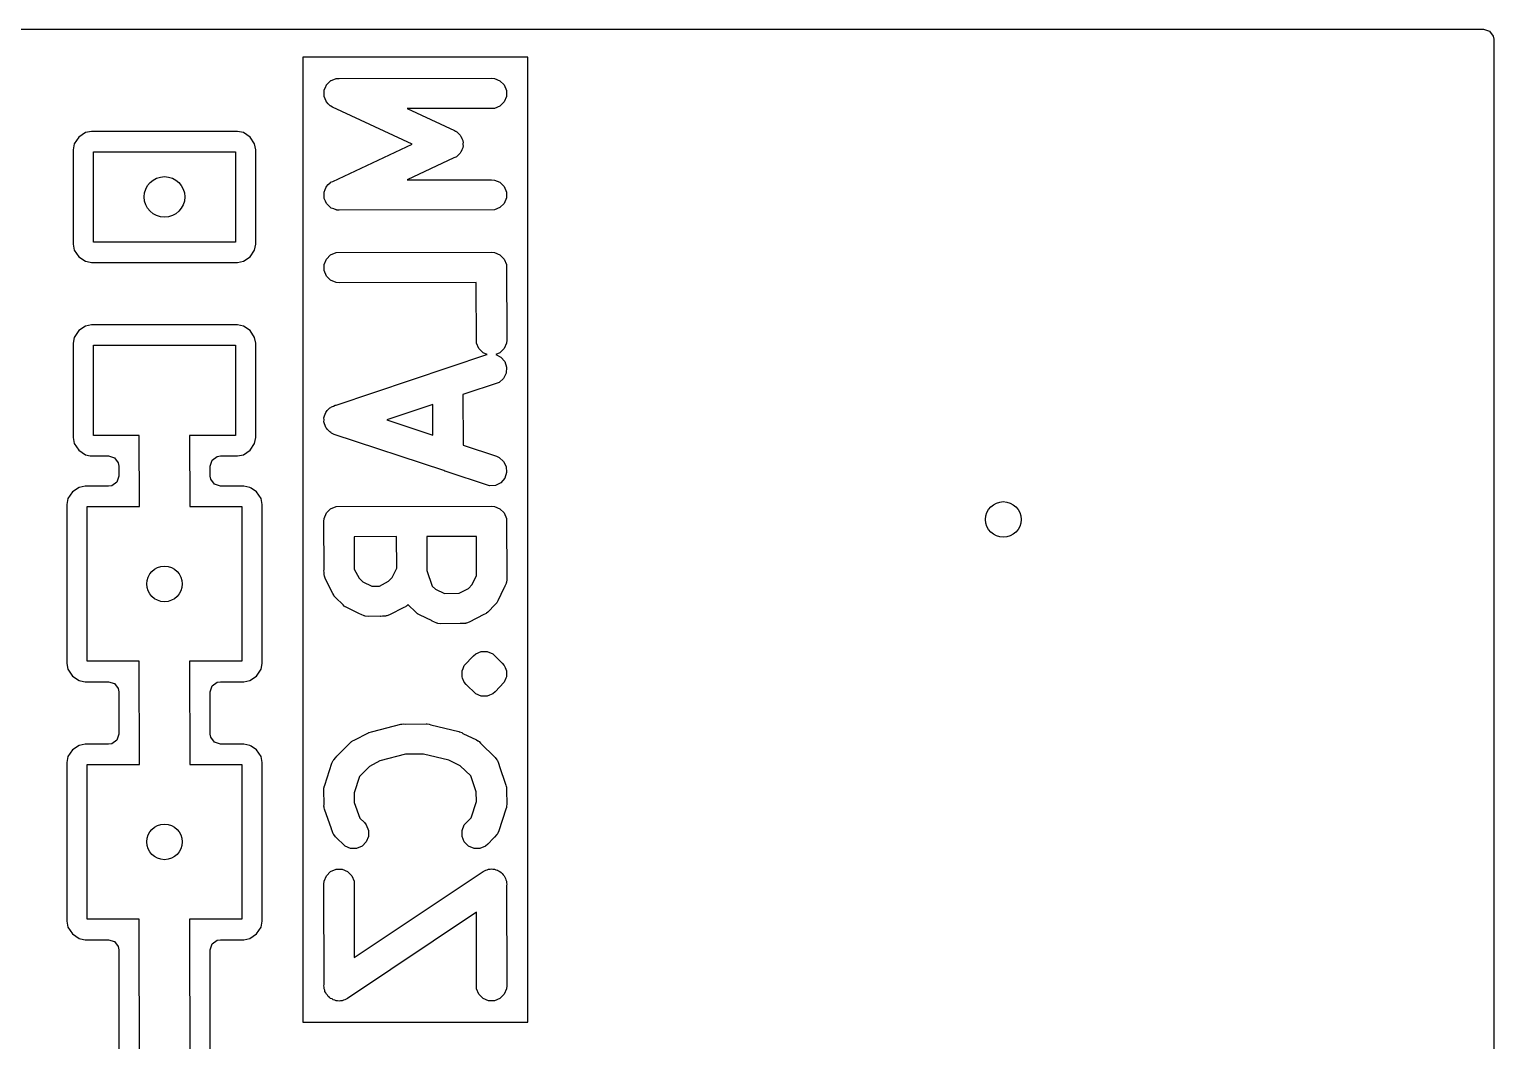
# Model space of a CAD drawing. Extents: x 5.29 to 6.87, y -4.43 to -2.85.
# Drawn here: x 6.303 to 6.871, y -3.246 to -2.854 of the extents above; entities that cross this region are included whole.
import ezdxf

# ---------------------------------------------------------------- set-up
doc = ezdxf.new("R2010")
doc.units = 0
doc.header["$MEASUREMENT"] = 0
doc.layers.add('BLACK', color=7, linetype='CONTINUOUS')

msp = doc.modelspace()

# ---------------------------------------------------------------- linework, layer by layer
at = {"layer": 'BLACK', "linetype": 'CONTINUOUS'}
for p, q in [((5.29441, -2.8535), (6.86661, -2.8535)), ((6.86661, -2.8535), (6.86891, -2.85425)), ((6.86891, -2.85425), (6.87032, -2.8562)), ((6.87032, -2.8562), (6.87051, -2.8574)), ((6.87051, -2.8574), (6.87051, -4.42961)), ((6.49633, -2.86433), (6.40905, -2.86433)), ((6.40905, -2.86433), (6.40905, -3.23837)), ((6.49633, -3.23837), (6.49633, -2.86433)), ((6.41743, -2.87696), (6.41786, -2.87603)), ((6.41786, -2.87603), (6.41825, -2.87509)), ((6.41825, -2.87509), (6.41835, -2.87499)), ((6.41835, -2.87499), (6.4184, -2.87488)), ((6.4184, -2.87488), (6.41916, -2.87418)), ((6.41916, -2.87418), (6.41988, -2.87346)), ((6.41988, -2.87346), (6.42, -2.87341)), ((6.42, -2.87341), (6.4201, -2.87332)), ((6.4201, -2.87332), (6.42106, -2.87297)), ((6.42106, -2.87297), (6.42201, -2.87258)), ((6.42201, -2.87258), (6.42214, -2.87258)), ((6.42214, -2.87258), (6.42227, -2.87253)), ((6.42227, -2.87253), (6.42324, -2.87257)), ((6.42324, -2.87257), (6.48222, -2.87246)), ((6.48222, -2.87246), (6.48337, -2.87258)), ((6.48337, -2.87258), (6.4855, -2.87346)), ((6.4855, -2.87346), (6.48713, -2.87509)), ((6.48713, -2.87509), (6.48801, -2.87722)), ((6.41733, -2.87927), (6.41737, -2.87824)), ((6.41737, -2.87939), (6.41733, -2.87927)), ((6.41737, -2.87722), (6.41742, -2.8771)), ((6.41737, -2.87824), (6.41737, -2.87722)), ((6.41737, -2.87952), (6.41737, -2.87939)), ((6.41776, -2.88047), (6.41737, -2.87952)), ((6.41742, -2.8771), (6.41743, -2.87696)), ((6.41811, -2.88143), (6.41776, -2.88047)), ((6.4182, -2.88153), (6.41811, -2.88143)), ((6.41825, -2.88165), (6.4182, -2.88153)), ((6.41898, -2.88237), (6.41825, -2.88165)), ((6.48713, -2.88165), (6.4855, -2.88328)), ((6.48801, -2.87952), (6.48713, -2.88165)), ((6.48801, -2.87722), (6.48801, -2.87952)), ((6.41967, -2.88313), (6.41898, -2.88237)), ((6.41983, -2.88322), (6.41967, -2.88313)), ((6.41988, -2.88328), (6.41983, -2.88322)), ((6.42001, -2.88333), (6.41988, -2.88328)), ((6.42067, -2.88372), (6.42001, -2.88333)), ((6.45151, -2.89803), (6.42067, -2.88372)), ((6.48337, -2.88416), (6.44956, -2.88422)), ((6.44956, -2.88422), (6.46784, -2.8927)), ((6.4855, -2.88328), (6.48337, -2.88416)), ((6.32493, -2.89357), (6.32232, -2.89531)), ((6.32723, -2.89311), (6.32493, -2.89357)), ((6.32493, -2.89357), (6.32493, -2.89357)), ((6.38379, -2.89311), (6.32723, -2.89311)), ((6.32723, -2.89311), (6.32723, -2.89311)), ((6.32723, -2.89311), (6.32723, -2.89311)), ((6.38609, -2.89357), (6.38379, -2.89311)), ((6.38379, -2.89311), (6.38379, -2.89311)), ((6.3887, -2.89531), (6.38609, -2.89357)), ((6.38609, -2.89357), (6.38609, -2.89357)), ((6.38609, -2.89357), (6.38609, -2.89357)), ((6.38609, -2.89357), (6.38609, -2.89357)), ((6.46784, -2.8927), (6.46826, -2.89295)), ((6.46826, -2.89295), (6.46841, -2.893)), ((6.46841, -2.893), (6.46851, -2.8931)), ((6.46851, -2.8931), (6.46884, -2.89329)), ((6.46884, -2.89329), (6.46944, -2.89395)), ((6.32058, -2.89792), (6.32012, -2.90023)), ((6.32232, -2.89531), (6.32058, -2.89792)), ((6.32058, -2.89792), (6.32058, -2.89792)), ((6.32232, -2.89531), (6.32232, -2.89531)), ((6.39045, -2.89792), (6.3887, -2.89531)), ((6.3887, -2.89531), (6.3887, -2.89531)), ((6.39091, -2.90023), (6.39045, -2.89792)), ((6.42077, -2.91246), (6.45151, -2.89803)), ((6.46944, -2.89395), (6.47011, -2.89456)), ((6.47011, -2.89456), (6.47022, -2.8948)), ((6.47022, -2.8948), (6.47039, -2.89499)), ((6.47039, -2.89499), (6.4707, -2.89583)), ((6.4707, -2.89583), (6.47108, -2.89665)), ((6.47108, -2.89665), (6.47109, -2.89691)), ((6.47109, -2.8992), (6.47108, -2.89946)), ((6.47109, -2.89691), (6.47118, -2.89716)), ((6.47118, -2.89895), (6.47109, -2.8992)), ((6.47118, -2.89716), (6.47114, -2.89805)), ((6.47114, -2.89805), (6.47118, -2.89895)), ((6.32012, -2.90023), (6.32012, -2.90023)), ((6.32012, -2.90023), (6.32012, -2.93678)), ((6.32801, -2.936), (6.32801, -2.901)), ((6.32801, -2.901), (6.38301, -2.901)), ((6.38301, -2.901), (6.38301, -2.936)), ((6.39091, -2.93678), (6.39091, -2.90023)), ((6.4676, -2.9034), (6.4495, -2.9119)), ((6.46841, -2.9031), (6.4676, -2.9034)), ((6.4686, -2.90293), (6.46841, -2.9031)), ((6.46884, -2.90282), (6.4686, -2.90293)), ((6.46944, -2.90215), (6.46884, -2.90282)), ((6.47011, -2.90155), (6.46944, -2.90215)), ((6.47022, -2.90131), (6.47011, -2.90155)), ((6.47039, -2.90112), (6.47022, -2.90131)), ((6.4707, -2.90027), (6.47039, -2.90112)), ((6.47108, -2.89946), (6.4707, -2.90027)), ((6.41737, -2.91659), (6.41776, -2.91564)), ((6.41776, -2.91564), (6.41811, -2.91468)), ((6.41811, -2.91468), (6.4182, -2.91458)), ((6.4182, -2.91458), (6.41825, -2.91446)), ((6.41825, -2.91446), (6.41898, -2.91373)), ((6.41898, -2.91373), (6.41967, -2.91298)), ((6.41967, -2.91298), (6.41979, -2.91292)), ((6.41979, -2.91292), (6.41988, -2.91283)), ((6.41988, -2.91283), (6.42077, -2.91246)), ((6.4495, -2.9119), (6.48222, -2.91183)), ((6.48222, -2.91183), (6.48337, -2.91195)), ((6.48337, -2.91195), (6.4855, -2.91283)), ((6.4855, -2.91283), (6.48713, -2.91446)), ((6.48713, -2.91446), (6.48801, -2.91659)), ((6.41733, -2.91684), (6.41737, -2.91672)), ((6.41737, -2.91787), (6.41733, -2.91684)), ((6.41737, -2.91672), (6.41737, -2.91659)), ((6.41737, -2.91889), (6.41737, -2.91787)), ((6.41742, -2.91901), (6.41737, -2.91889)), ((6.41743, -2.91914), (6.41742, -2.91901)), ((6.41786, -2.92007), (6.41743, -2.91914)), ((6.41825, -2.92102), (6.41786, -2.92007)), ((6.41835, -2.92111), (6.41825, -2.92102)), ((6.4184, -2.92123), (6.41835, -2.92111)), ((6.41916, -2.92192), (6.4184, -2.92123)), ((6.41988, -2.92265), (6.41916, -2.92192)), ((6.48713, -2.92102), (6.4855, -2.92265)), ((6.48801, -2.91889), (6.48713, -2.92102)), ((6.48801, -2.91659), (6.48801, -2.91889)), ((6.42, -2.9227), (6.41988, -2.92265)), ((6.4201, -2.92279), (6.42, -2.9227)), ((6.42106, -2.92314), (6.4201, -2.92279)), ((6.42201, -2.92353), (6.42106, -2.92314)), ((6.42219, -2.92355), (6.42201, -2.92353)), ((6.42227, -2.92358), (6.42219, -2.92355)), ((6.42241, -2.92357), (6.42227, -2.92358)), ((6.42316, -2.92364), (6.42241, -2.92357)), ((6.48337, -2.92353), (6.42316, -2.92364)), ((6.4855, -2.92265), (6.48337, -2.92353)), ((6.32012, -2.93678), (6.32012, -2.93678)), ((6.32012, -2.93678), (6.32058, -2.93908)), ((6.38301, -2.936), (6.32801, -2.936)), ((6.39045, -2.93908), (6.39091, -2.93678)), ((6.32058, -2.93908), (6.32058, -2.93908)), ((6.32058, -2.93908), (6.32232, -2.94169)), ((6.32232, -2.94169), (6.32493, -2.94344)), ((6.32493, -2.94344), (6.32668, -2.94379)), ((6.32668, -2.94379), (6.32723, -2.9439)), ((6.32723, -2.9439), (6.32723, -2.9439)), ((6.32723, -2.9439), (6.32723, -2.9439)), ((6.32723, -2.9439), (6.32723, -2.9439)), ((6.32723, -2.9439), (6.38379, -2.9439)), ((6.38379, -2.9439), (6.38609, -2.94344)), ((6.38379, -2.9439), (6.38379, -2.9439)), ((6.38609, -2.94344), (6.3887, -2.94169)), ((6.3887, -2.94169), (6.39045, -2.93908)), ((6.41737, -2.94471), (6.41825, -2.94258)), ((6.41737, -2.94701), (6.41737, -2.94471)), ((6.41825, -2.94258), (6.41988, -2.94095)), ((6.41988, -2.94095), (6.42201, -2.94007)), ((6.42201, -2.94007), (6.48222, -2.93995)), ((6.48222, -2.93995), (6.48337, -2.94007)), ((6.48337, -2.94007), (6.4855, -2.94095)), ((6.4855, -2.94095), (6.48713, -2.94258)), ((6.48713, -2.94258), (6.48801, -2.94471)), ((6.48801, -2.94471), (6.48812, -2.97398)), ((6.41825, -2.94914), (6.41737, -2.94701)), ((6.41988, -2.95077), (6.41825, -2.94914)), ((6.42201, -2.95165), (6.41988, -2.95077)), ((6.42316, -2.95177), (6.42201, -2.95165)), ((6.47633, -2.95167), (6.42316, -2.95177)), ((6.47643, -2.97513), (6.47633, -2.95167)), ((6.32058, -2.97292), (6.32012, -2.97523)), ((6.32232, -2.97031), (6.32058, -2.97292)), ((6.32058, -2.97292), (6.32058, -2.97292)), ((6.32493, -2.96857), (6.32232, -2.97031)), ((6.32232, -2.97031), (6.32232, -2.97031)), ((6.32723, -2.96811), (6.32493, -2.96857)), ((6.32493, -2.96857), (6.32493, -2.96857)), ((6.38379, -2.96811), (6.32723, -2.96811)), ((6.32723, -2.96811), (6.32723, -2.96811)), ((6.32723, -2.96811), (6.32723, -2.96811)), ((6.38609, -2.96857), (6.38379, -2.96811)), ((6.38379, -2.96811), (6.38379, -2.96811)), ((6.3887, -2.97031), (6.38609, -2.96857)), ((6.38609, -2.96857), (6.38609, -2.96857)), ((6.38609, -2.96857), (6.38609, -2.96857)), ((6.38609, -2.96857), (6.38609, -2.96857)), ((6.39045, -2.97292), (6.3887, -2.97031)), ((6.3887, -2.97031), (6.3887, -2.97031)), ((6.39091, -2.97523), (6.39045, -2.97292)), ((6.32012, -2.97523), (6.32012, -2.97523)), ((6.32012, -2.97523), (6.32012, -3.01178)), ((6.32801, -3.011), (6.32801, -2.976)), ((6.32801, -2.976), (6.38301, -2.976)), ((6.38301, -2.976), (6.38301, -3.011)), ((6.39091, -3.01178), (6.39091, -2.97523)), ((6.47731, -2.97726), (6.47643, -2.97513)), ((6.47894, -2.97889), (6.47731, -2.97726)), ((6.48713, -2.97726), (6.4855, -2.97889)), ((6.48801, -2.97513), (6.48713, -2.97726)), ((6.48812, -2.97398), (6.48801, -2.97513)), ((6.42201, -2.99919), (6.48035, -2.97963)), ((6.48058, -2.97957), (6.47894, -2.97889)), ((6.48035, -2.97963), (6.48058, -2.97957)), ((6.4855, -2.97889), (6.48385, -2.97957)), ((6.48385, -2.97957), (6.48584, -2.98057)), ((6.48584, -2.98057), (6.48735, -2.98231)), ((6.48735, -2.98231), (6.48808, -2.98449)), ((6.48688, -2.98885), (6.48514, -2.99036)), ((6.48791, -2.98679), (6.48688, -2.98885)), ((6.48808, -2.98449), (6.48791, -2.98679)), ((6.48514, -2.99036), (6.47116, -2.99505)), ((6.47116, -2.99505), (6.47123, -3.01474)), ((6.41831, -3.00167), (6.4185, -3.00129)), ((6.4185, -3.00129), (6.41906, -3.00081)), ((6.41906, -3.00081), (6.41954, -3.00025)), ((6.41954, -3.00025), (6.41992, -3.00006)), ((6.41992, -3.00006), (6.42024, -2.99979)), ((6.42024, -2.99979), (6.42095, -2.99955)), ((6.42095, -2.99955), (6.4216, -2.99922)), ((6.4216, -2.99922), (6.42201, -2.99919)), ((6.45947, -2.99897), (6.44166, -3.00494)), ((6.45952, -3.01086), (6.45947, -2.99897)), ((6.4173, -3.00418), (6.41744, -3.00378)), ((6.41736, -3.00492), (6.4173, -3.00418)), ((6.4173, -3.00565), (6.41736, -3.00492)), ((6.41744, -3.00605), (6.4173, -3.00565)), ((6.41744, -3.00378), (6.41747, -3.00336)), ((6.41747, -3.00648), (6.41744, -3.00605)), ((6.41747, -3.00336), (6.4178, -3.00269)), ((6.4178, -3.00714), (6.41747, -3.00648)), ((6.4178, -3.00269), (6.41803, -3.00199)), ((6.41803, -3.00199), (6.41831, -3.00167)), ((6.44166, -3.00494), (6.45952, -3.01086)), ((6.32012, -3.01178), (6.32012, -3.01178)), ((6.32012, -3.01178), (6.32058, -3.01408)), ((6.34571, -3.011), (6.32801, -3.011)), ((6.34578, -3.0385), (6.34571, -3.011)), ((6.38301, -3.011), (6.36521, -3.011)), ((6.36521, -3.011), (6.36528, -3.0385)), ((6.39045, -3.01408), (6.39091, -3.01178)), ((6.41803, -3.00784), (6.4178, -3.00714)), ((6.41831, -3.00816), (6.41803, -3.00784)), ((6.4185, -3.00854), (6.41831, -3.00816)), ((6.41906, -3.00902), (6.4185, -3.00854)), ((6.41954, -3.00958), (6.41906, -3.00902)), ((6.41992, -3.00977), (6.41954, -3.00958)), ((6.42024, -3.01005), (6.41992, -3.00977)), ((6.4213, -3.01052), (6.42024, -3.01005)), ((6.46375, -3.02459), (6.4213, -3.01052)), ((6.32058, -3.01408), (6.32058, -3.01408)), ((6.32058, -3.01408), (6.32232, -3.01669)), ((6.32232, -3.01669), (6.32493, -3.01844)), ((6.32493, -3.01844), (6.32668, -3.01879)), ((6.38379, -3.0189), (6.38609, -3.01844)), ((6.38609, -3.01844), (6.3887, -3.01669)), ((6.3887, -3.01669), (6.39045, -3.01408)), ((6.47123, -3.01474), (6.48409, -3.019)), ((6.32668, -3.01879), (6.32723, -3.0189)), ((6.32723, -3.0189), (6.32723, -3.0189)), ((6.32723, -3.0189), (6.32723, -3.0189)), ((6.32723, -3.0189), (6.33388, -3.0189)), ((6.33388, -3.0189), (6.33617, -3.01964)), ((6.33617, -3.01964), (6.33758, -3.02159)), ((6.33758, -3.02159), (6.33778, -3.0228)), ((6.33778, -3.0228), (6.33778, -3.02671)), ((6.37325, -3.0228), (6.37399, -3.0205)), ((6.37325, -3.02671), (6.37325, -3.0228)), ((6.37399, -3.0205), (6.37594, -3.01909)), ((6.37594, -3.01909), (6.37715, -3.0189)), ((6.37715, -3.0189), (6.38379, -3.0189)), ((6.38379, -3.0189), (6.38379, -3.0189)), ((6.48409, -3.019), (6.48514, -3.01947)), ((6.48514, -3.01947), (6.48688, -3.02098)), ((6.48688, -3.02098), (6.48791, -3.02304)), ((6.48791, -3.02304), (6.48808, -3.02534)), ((6.33703, -3.029), (6.33508, -3.03042)), ((6.33778, -3.02671), (6.33703, -3.029)), ((6.37344, -3.02792), (6.37325, -3.02671)), ((6.37485, -3.02987), (6.37344, -3.02792)), ((6.46419, -3.02477), (6.46375, -3.02459)), ((6.4643, -3.02477), (6.46419, -3.02477)), ((6.48148, -3.03046), (6.4643, -3.02477)), ((6.48584, -3.02927), (6.48378, -3.0303)), ((6.48735, -3.02753), (6.48584, -3.02927)), ((6.48808, -3.02534), (6.48735, -3.02753)), ((6.31808, -3.03542), (6.31762, -3.03773)), ((6.31982, -3.03281), (6.31808, -3.03542)), ((6.31808, -3.03542), (6.31808, -3.03542)), ((6.32243, -3.03107), (6.31982, -3.03281)), ((6.31982, -3.03281), (6.31982, -3.03281)), ((6.32473, -3.03061), (6.32243, -3.03107)), ((6.32243, -3.03107), (6.32243, -3.03107)), ((6.33388, -3.03061), (6.32473, -3.03061)), ((6.32473, -3.03061), (6.32473, -3.03061)), ((6.32473, -3.03061), (6.32473, -3.03061)), ((6.33508, -3.03042), (6.33388, -3.03061)), ((6.37715, -3.03061), (6.37485, -3.02987)), ((6.38629, -3.03061), (6.37715, -3.03061)), ((6.38859, -3.03107), (6.38629, -3.03061)), ((6.38629, -3.03061), (6.38629, -3.03061)), ((6.38629, -3.03061), (6.38629, -3.03061)), ((6.38908, -3.0314), (6.38859, -3.03107)), ((6.38859, -3.03107), (6.38859, -3.03107)), ((6.38859, -3.03107), (6.38859, -3.03107)), ((6.38859, -3.03107), (6.38859, -3.03107)), ((6.3912, -3.03281), (6.38908, -3.0314)), ((6.39295, -3.03542), (6.3912, -3.03281)), ((6.39341, -3.03773), (6.39295, -3.03542)), ((6.48378, -3.0303), (6.48148, -3.03046)), ((6.31762, -3.03773), (6.31762, -3.03773)), ((6.31762, -3.03773), (6.31762, -3.09928)), ((6.32551, -3.0985), (6.32551, -3.0385)), ((6.32551, -3.0385), (6.34578, -3.0385)), ((6.36528, -3.0385), (6.38551, -3.0385)), ((6.38551, -3.0385), (6.38551, -3.0985)), ((6.39341, -3.09928), (6.39341, -3.03773)), ((6.41737, -3.04313), (6.41825, -3.041)), ((6.41825, -3.041), (6.41988, -3.03938)), ((6.41988, -3.03938), (6.42201, -3.03849)), ((6.42201, -3.03849), (6.48222, -3.03838)), ((6.48222, -3.03838), (6.48337, -3.03849)), ((6.48337, -3.03849), (6.4855, -3.03938)), ((6.4855, -3.03938), (6.48713, -3.041)), ((6.48713, -3.041), (6.48801, -3.04313)), ((6.41726, -3.04429), (6.41737, -3.04313)), ((6.41736, -3.06306), (6.41726, -3.04429)), ((6.48801, -3.04313), (6.48812, -3.06678)), ((6.44541, -3.05015), (6.42899, -3.05018)), ((6.42899, -3.05018), (6.42906, -3.06273)), ((6.44548, -3.06242), (6.44541, -3.05015)), ((6.47634, -3.05009), (6.45711, -3.05013)), ((6.45711, -3.05013), (6.45719, -3.06328)), ((6.47641, -3.06523), (6.47634, -3.05009)), ((6.4173, -3.06323), (6.41736, -3.06306)), ((6.41736, -3.0641), (6.4173, -3.06323)), ((6.42906, -3.06273), (6.43089, -3.06625)), ((6.44377, -3.06597), (6.44548, -3.06242)), ((6.45719, -3.06328), (6.45927, -3.06931)), ((6.41737, -3.06512), (6.41736, -3.0641)), ((6.41745, -3.06532), (6.41737, -3.06512)), ((6.41747, -3.06553), (6.41745, -3.06532)), ((6.41788, -3.06661), (6.41747, -3.06553)), ((6.42079, -3.07222), (6.41788, -3.06661)), ((6.43089, -3.06625), (6.43241, -3.06771)), ((6.43241, -3.06771), (6.4359, -3.06938)), ((6.4359, -3.06938), (6.43876, -3.06934)), ((6.43876, -3.06934), (6.44231, -3.06749)), ((6.44231, -3.06749), (6.44377, -3.06597)), ((6.45927, -3.06931), (6.46053, -3.07052)), ((6.47325, -3.0703), (6.4747, -3.06878)), ((6.4747, -3.06878), (6.47641, -3.06523)), ((6.48739, -3.06943), (6.48713, -3.07006)), ((6.48791, -3.06834), (6.48739, -3.06943)), ((6.48793, -3.06813), (6.48791, -3.06834)), ((6.48801, -3.06794), (6.48793, -3.06813)), ((6.48812, -3.06678), (6.48801, -3.06794)), ((6.42106, -3.07288), (6.42079, -3.07222)), ((6.42125, -3.0731), (6.42106, -3.07288)), ((6.42131, -3.07322), (6.42125, -3.0731)), ((6.42143, -3.07332), (6.42131, -3.07322)), ((6.4218, -3.07377), (6.42143, -3.07332)), ((6.42476, -3.0766), (6.4218, -3.07377)), ((6.46053, -3.07052), (6.46405, -3.07221)), ((6.46405, -3.07221), (6.46971, -3.07214)), ((6.46971, -3.07214), (6.47325, -3.0703)), ((6.48469, -3.07505), (6.48438, -3.07554)), ((6.48705, -3.07015), (6.48469, -3.07505)), ((6.48713, -3.07006), (6.48705, -3.07015)), ((6.42517, -3.07707), (6.42476, -3.0766)), ((6.42541, -3.07723), (6.42517, -3.07707)), ((6.42551, -3.07732), (6.42541, -3.07723)), ((6.42565, -3.07738), (6.42551, -3.07732)), ((6.42615, -3.07769), (6.42565, -3.07738)), ((6.43105, -3.08005), (6.42615, -3.07769)), ((6.43113, -3.08013), (6.43105, -3.08005)), ((6.43177, -3.08039), (6.43113, -3.08013)), ((6.43285, -3.08092), (6.43177, -3.08039)), ((6.44268, -3.0805), (6.4416, -3.08092)), ((6.44829, -3.07759), (6.44268, -3.0805)), ((6.44894, -3.07732), (6.44829, -3.07759)), ((6.44917, -3.07713), (6.44894, -3.07732)), ((6.44928, -3.07707), (6.44917, -3.07713)), ((6.44938, -3.07695), (6.44928, -3.07707)), ((6.44984, -3.07658), (6.44938, -3.07695)), ((6.44988, -3.07654), (6.44984, -3.07658)), ((6.44992, -3.07658), (6.44988, -3.07654)), ((6.45288, -3.07941), (6.44992, -3.07658)), ((6.45329, -3.07988), (6.45288, -3.07941)), ((6.45353, -3.08004), (6.45329, -3.07988)), ((6.45363, -3.08013), (6.45353, -3.08004)), ((6.45377, -3.08019), (6.45363, -3.08013)), ((6.45427, -3.0805), (6.45377, -3.08019)), ((6.45917, -3.08286), (6.45427, -3.0805)), ((6.47922, -3.0804), (6.47361, -3.08331)), ((6.47987, -3.08013), (6.47922, -3.0804)), ((6.4801, -3.07994), (6.47987, -3.08013)), ((6.48021, -3.07988), (6.4801, -3.07994)), ((6.48032, -3.07977), (6.48021, -3.07988)), ((6.48077, -3.0794), (6.48032, -3.07977)), ((6.4836, -3.07644), (6.48077, -3.0794)), ((6.48407, -3.07603), (6.4836, -3.07644)), ((6.48423, -3.07578), (6.48407, -3.07603)), ((6.48432, -3.07569), (6.48423, -3.07578)), ((6.48438, -3.07554), (6.48432, -3.07569)), ((6.43306, -3.08093), (6.43285, -3.08092)), ((6.43326, -3.08101), (6.43306, -3.08093)), ((6.43441, -3.08112), (6.43326, -3.08101)), ((6.4392, -3.08104), (6.43441, -3.08112)), ((6.4393, -3.08108), (6.4392, -3.08104)), ((6.43995, -3.08103), (6.4393, -3.08108)), ((6.44119, -3.08101), (6.43995, -3.08103)), ((6.44138, -3.08093), (6.44119, -3.08101)), ((6.4416, -3.08092), (6.44138, -3.08093)), ((6.45925, -3.08294), (6.45917, -3.08286)), ((6.45989, -3.0832), (6.45925, -3.08294)), ((6.46097, -3.08373), (6.45989, -3.0832)), ((6.46118, -3.08374), (6.46097, -3.08373)), ((6.46138, -3.08382), (6.46118, -3.08374)), ((6.46253, -3.08394), (6.46138, -3.08382)), ((6.4701, -3.08385), (6.46253, -3.08394)), ((6.47023, -3.08389), (6.4701, -3.08385)), ((6.47099, -3.08384), (6.47023, -3.08389)), ((6.47212, -3.08382), (6.47099, -3.08384)), ((6.47232, -3.08374), (6.47212, -3.08382)), ((6.47253, -3.08373), (6.47232, -3.08374)), ((6.47361, -3.08331), (6.47253, -3.08373)), ((6.47168, -3.10006), (6.47523, -3.09635)), ((6.47523, -3.09635), (6.47612, -3.09562)), ((6.47612, -3.09562), (6.47825, -3.09474)), ((6.47825, -3.09474), (6.48056, -3.09474)), ((6.48056, -3.09474), (6.48269, -3.09562)), ((6.48269, -3.09562), (6.48639, -3.09916)), ((6.31762, -3.09928), (6.31762, -3.09928)), ((6.31762, -3.09928), (6.31808, -3.10158)), ((6.31808, -3.10158), (6.31808, -3.10158)), ((6.31808, -3.10158), (6.31982, -3.10419)), ((6.34572, -3.0985), (6.32551, -3.0985)), ((6.3458, -3.1385), (6.34572, -3.0985)), ((6.38551, -3.0985), (6.36522, -3.0985)), ((6.36522, -3.0985), (6.3653, -3.1385)), ((6.3912, -3.10419), (6.39295, -3.10158)), ((6.39295, -3.10158), (6.39341, -3.09928)), ((6.4708, -3.10219), (6.47117, -3.10131)), ((6.4708, -3.10449), (6.4708, -3.10219)), ((6.47117, -3.10131), (6.47168, -3.10006)), ((6.47168, -3.10006), (6.47168, -3.10006)), ((6.48639, -3.09916), (6.48713, -3.10006)), ((6.48713, -3.10006), (6.48749, -3.10094)), ((6.48749, -3.10094), (6.48801, -3.10219)), ((6.48801, -3.10219), (6.48801, -3.10449)), ((6.31982, -3.10419), (6.32243, -3.10594)), ((6.32243, -3.10594), (6.32418, -3.10629)), ((6.32418, -3.10629), (6.32473, -3.1064)), ((6.32473, -3.1064), (6.32473, -3.1064)), ((6.32473, -3.1064), (6.32473, -3.1064)), ((6.32473, -3.1064), (6.33388, -3.1064)), ((6.33388, -3.1064), (6.33617, -3.10714)), ((6.33617, -3.10714), (6.33758, -3.10909)), ((6.33758, -3.10909), (6.33778, -3.1103)), ((6.37325, -3.1103), (6.37399, -3.108)), ((6.37399, -3.108), (6.37594, -3.10659)), ((6.37594, -3.10659), (6.37715, -3.1064)), ((6.37715, -3.1064), (6.38629, -3.1064)), ((6.38629, -3.1064), (6.38859, -3.10594)), ((6.38629, -3.1064), (6.38629, -3.1064)), ((6.38859, -3.10594), (6.3912, -3.10419)), ((6.47101, -3.105), (6.4708, -3.10449)), ((6.47168, -3.10662), (6.47101, -3.105)), ((6.47242, -3.10752), (6.47168, -3.10662)), ((6.47612, -3.11106), (6.47242, -3.10752)), ((6.48713, -3.10662), (6.48358, -3.11033)), ((6.4878, -3.105), (6.48713, -3.10662)), ((6.48801, -3.10449), (6.4878, -3.105)), ((6.33778, -3.1103), (6.33778, -3.12671)), ((6.37325, -3.12671), (6.37325, -3.1103)), ((6.47825, -3.11195), (6.47612, -3.11106)), ((6.48056, -3.11195), (6.47825, -3.11195)), ((6.47825, -3.11195), (6.47825, -3.11195)), ((6.48144, -3.11158), (6.48056, -3.11195)), ((6.48269, -3.11106), (6.48144, -3.11158)), ((6.48358, -3.11033), (6.48269, -3.11106)), ((6.48269, -3.11106), (6.48269, -3.11106)), ((6.42897, -3.12909), (6.43458, -3.12618)), ((6.43458, -3.12618), (6.43467, -3.12615)), ((6.43467, -3.12615), (6.4347, -3.12612)), ((6.4347, -3.12612), (6.4348, -3.1261)), ((6.4348, -3.1261), (6.43566, -3.12577)), ((6.43566, -3.12577), (6.43623, -3.12573)), ((6.43623, -3.12573), (6.44704, -3.12292)), ((6.44704, -3.12292), (6.44724, -3.12289)), ((6.44724, -3.12289), (6.44732, -3.12286)), ((6.44732, -3.12286), (6.44748, -3.12286)), ((6.44748, -3.12286), (6.44818, -3.12275)), ((6.44818, -3.12275), (6.44878, -3.12284)), ((6.44878, -3.12284), (6.45691, -3.12274)), ((6.45691, -3.12274), (6.45711, -3.12276)), ((6.45711, -3.12276), (6.4572, -3.12275)), ((6.4572, -3.12275), (6.45735, -3.12279)), ((6.45735, -3.12279), (6.45806, -3.12286)), ((6.45806, -3.12286), (6.45865, -3.1231)), ((6.45865, -3.1231), (6.46959, -3.12573)), ((6.46959, -3.12573), (6.46967, -3.12576)), ((6.46967, -3.12576), (6.46972, -3.12577)), ((6.46972, -3.12577), (6.46981, -3.12581)), ((6.46981, -3.12581), (6.47068, -3.12612)), ((6.47068, -3.12612), (6.47109, -3.12643)), ((6.32243, -3.13107), (6.31982, -3.13281)), ((6.32473, -3.13061), (6.32243, -3.13107)), ((6.32243, -3.13107), (6.32243, -3.13107)), ((6.33388, -3.13061), (6.32473, -3.13061)), ((6.32473, -3.13061), (6.32473, -3.13061)), ((6.32473, -3.13061), (6.32473, -3.13061)), ((6.33508, -3.13042), (6.33388, -3.13061)), ((6.33703, -3.129), (6.33508, -3.13042)), ((6.33778, -3.12671), (6.33703, -3.129)), ((6.37344, -3.12792), (6.37325, -3.12671)), ((6.37485, -3.12987), (6.37344, -3.12792)), ((6.37715, -3.13061), (6.37485, -3.12987)), ((6.38629, -3.13061), (6.37715, -3.13061)), ((6.38859, -3.13107), (6.38629, -3.13061)), ((6.38629, -3.13061), (6.38629, -3.13061)), ((6.38629, -3.13061), (6.38629, -3.13061)), ((6.38908, -3.1314), (6.38859, -3.13107)), ((6.38859, -3.13107), (6.38859, -3.13107)), ((6.38859, -3.13107), (6.38859, -3.13107)), ((6.38859, -3.13107), (6.38859, -3.13107)), ((6.3912, -3.13281), (6.38908, -3.1314)), ((6.42247, -3.13517), (6.42742, -3.1301)), ((6.42742, -3.1301), (6.42788, -3.12973)), ((6.42788, -3.12973), (6.42798, -3.12961)), ((6.42798, -3.12961), (6.42809, -3.12955)), ((6.42809, -3.12955), (6.42832, -3.12936)), ((6.42832, -3.12936), (6.42897, -3.12909)), ((6.47109, -3.12643), (6.47642, -3.12899)), ((6.47642, -3.12899), (6.47692, -3.1293)), ((6.47692, -3.1293), (6.47706, -3.12936)), ((6.47706, -3.12936), (6.47715, -3.12945)), ((6.47715, -3.12945), (6.4774, -3.12961)), ((6.4774, -3.12961), (6.47789, -3.13017)), ((6.47789, -3.13017), (6.48358, -3.13572)), ((6.31808, -3.13542), (6.31762, -3.13773)), ((6.31982, -3.13281), (6.31808, -3.13542)), ((6.31808, -3.13542), (6.31808, -3.13542)), ((6.31982, -3.13281), (6.31982, -3.13281)), ((6.39295, -3.13542), (6.3912, -3.13281)), ((6.39341, -3.13773), (6.39295, -3.13542)), ((6.42037, -3.13803), (6.42084, -3.13697)), ((6.42084, -3.13697), (6.42098, -3.13681)), ((6.42098, -3.13681), (6.42106, -3.13662)), ((6.42106, -3.13662), (6.42187, -3.1358)), ((6.42187, -3.1358), (6.42235, -3.13523)), ((6.42235, -3.13523), (6.42247, -3.13517)), ((6.43893, -3.13712), (6.43488, -3.13922)), ((6.44883, -3.13455), (6.43893, -3.13712)), ((6.45585, -3.13447), (6.44883, -3.13455)), ((6.46572, -3.13684), (6.45585, -3.13447)), ((6.47013, -3.13897), (6.46572, -3.13684)), ((6.48358, -3.13572), (6.48432, -3.13662)), ((6.48432, -3.13662), (6.4844, -3.13681)), ((6.4844, -3.13681), (6.48454, -3.13697)), ((6.48454, -3.13697), (6.4849, -3.13804)), ((6.31762, -3.13773), (6.31762, -3.13773)), ((6.31762, -3.13773), (6.31762, -3.19928)), ((6.32551, -3.1985), (6.32551, -3.1385)), ((6.32551, -3.1385), (6.3458, -3.1385)), ((6.3653, -3.1385), (6.38551, -3.1385)), ((6.38551, -3.1385), (6.38551, -3.1985)), ((6.39341, -3.19928), (6.39341, -3.13773)), ((6.41766, -3.14648), (6.42037, -3.13803)), ((6.43102, -3.14319), (6.42899, -3.14949)), ((6.43488, -3.13922), (6.43102, -3.14319)), ((6.47421, -3.14294), (6.47013, -3.13897)), ((6.47632, -3.14905), (6.47421, -3.14294)), ((6.4849, -3.13804), (6.4852, -3.13875)), ((6.4852, -3.13875), (6.4852, -3.13889)), ((6.4852, -3.13889), (6.48782, -3.14647)), ((6.41726, -3.14834), (6.41731, -3.14775)), ((6.41735, -3.15401), (6.41726, -3.14834)), ((6.4173, -3.1476), (6.41734, -3.14748)), ((6.41731, -3.14775), (6.4173, -3.1476)), ((6.41734, -3.14748), (6.41737, -3.14718)), ((6.41737, -3.14718), (6.41766, -3.14648)), ((6.48782, -3.14647), (6.48795, -3.14704)), ((6.48795, -3.14704), (6.48801, -3.14718)), ((6.48801, -3.14718), (6.48801, -3.14731)), ((6.48801, -3.14731), (6.48808, -3.1476)), ((6.48808, -3.1476), (6.48803, -3.14828)), ((6.48803, -3.14828), (6.48812, -3.15396)), ((6.4173, -3.1547), (6.41735, -3.15401)), ((6.42899, -3.14949), (6.42906, -3.15324)), ((6.42906, -3.15324), (6.43115, -3.1593)), ((6.47436, -3.15913), (6.47639, -3.1528)), ((6.47639, -3.1528), (6.47632, -3.14905)), ((6.48812, -3.15396), (6.48807, -3.15454)), ((6.48807, -3.15454), (6.48808, -3.1547)), ((6.41737, -3.15498), (6.4173, -3.1547)), ((6.41737, -3.15511), (6.41737, -3.15498)), ((6.41743, -3.15526), (6.41737, -3.15511)), ((6.41756, -3.15583), (6.41743, -3.15526)), ((6.42018, -3.16341), (6.41756, -3.15583)), ((6.43115, -3.1593), (6.43296, -3.16103)), ((6.47168, -3.16193), (6.47436, -3.15913)), ((6.48772, -3.15581), (6.48501, -3.16426)), ((6.48801, -3.15511), (6.48772, -3.15581)), ((6.48804, -3.15482), (6.48801, -3.15511)), ((6.48808, -3.1547), (6.48804, -3.15482)), ((6.42018, -3.16355), (6.42018, -3.16341)), ((6.42048, -3.16426), (6.42018, -3.16355)), ((6.42084, -3.16532), (6.42048, -3.16426)), ((6.42098, -3.16548), (6.42084, -3.16532)), ((6.42106, -3.16568), (6.42098, -3.16548)), ((6.4218, -3.16657), (6.42106, -3.16568)), ((6.43296, -3.16103), (6.4337, -3.16193)), ((6.4337, -3.16193), (6.43458, -3.16406)), ((6.43458, -3.16406), (6.43458, -3.16636)), ((6.4708, -3.16406), (6.47168, -3.16193)), ((6.4708, -3.16636), (6.4708, -3.16406)), ((6.48432, -3.16568), (6.48337, -3.16667)), ((6.4844, -3.16548), (6.48432, -3.16568)), ((6.48454, -3.16532), (6.4844, -3.16548)), ((6.48501, -3.16426), (6.48454, -3.16532)), ((6.42551, -3.17012), (6.4218, -3.16657)), ((6.42763, -3.171), (6.42551, -3.17012)), ((6.42994, -3.171), (6.42763, -3.171)), ((6.43207, -3.17012), (6.42994, -3.171)), ((6.4337, -3.16849), (6.43207, -3.17012)), ((6.43458, -3.16636), (6.4337, -3.16849)), ((6.47168, -3.16849), (6.4708, -3.16636)), ((6.47331, -3.17012), (6.47168, -3.16849)), ((6.47544, -3.171), (6.47331, -3.17012)), ((6.47775, -3.171), (6.47544, -3.171)), ((6.47987, -3.17012), (6.47775, -3.171)), ((6.48077, -3.16938), (6.47987, -3.17012)), ((6.48296, -3.16709), (6.48077, -3.16938)), ((6.48303, -3.16706), (6.48296, -3.16709)), ((6.48337, -3.16667), (6.48303, -3.16706)), ((6.41737, -3.18374), (6.41825, -3.18161)), ((6.41825, -3.18161), (6.41988, -3.17998)), ((6.41988, -3.17998), (6.42201, -3.1791)), ((6.42201, -3.1791), (6.42431, -3.1791)), ((6.42431, -3.1791), (6.42644, -3.17998)), ((6.42644, -3.17998), (6.42807, -3.18161)), ((6.42807, -3.18161), (6.42895, -3.18374)), ((6.42904, -3.21336), (6.47894, -3.17998)), ((6.47894, -3.17998), (6.47996, -3.17943)), ((6.47996, -3.17943), (6.48053, -3.17932)), ((6.48053, -3.17932), (6.48107, -3.1791)), ((6.48107, -3.1791), (6.48165, -3.1791)), ((6.48165, -3.1791), (6.48222, -3.17899)), ((6.48222, -3.17899), (6.48279, -3.1791)), ((6.48279, -3.1791), (6.48337, -3.1791)), ((6.48337, -3.1791), (6.48391, -3.17932)), ((6.48391, -3.17932), (6.48448, -3.17944)), ((6.48448, -3.17944), (6.48496, -3.17976)), ((6.48496, -3.17976), (6.4855, -3.17998)), ((6.4855, -3.17998), (6.48591, -3.1804)), ((6.48591, -3.1804), (6.4864, -3.18072)), ((6.4864, -3.18072), (6.48672, -3.1812)), ((6.48672, -3.1812), (6.48713, -3.18161)), ((6.48713, -3.18161), (6.48735, -3.18215)), ((6.48735, -3.18215), (6.48768, -3.18264)), ((6.48768, -3.18264), (6.48779, -3.18321)), ((6.41726, -3.18489), (6.41737, -3.18374)), ((6.41737, -3.22371), (6.41726, -3.18489)), ((6.42895, -3.18374), (6.42904, -3.21336)), ((6.48779, -3.18321), (6.48801, -3.18374)), ((6.48801, -3.18374), (6.48801, -3.18433)), ((6.48801, -3.18433), (6.48812, -3.1849)), ((6.48812, -3.1849), (6.48801, -3.18544)), ((6.48801, -3.18544), (6.48812, -3.22426)), ((6.31762, -3.19928), (6.31762, -3.19928)), ((6.31762, -3.19928), (6.31808, -3.20158)), ((6.34572, -3.1985), (6.32551, -3.1985)), ((6.34585, -3.26434), (6.34572, -3.1985)), ((6.38551, -3.1985), (6.36522, -3.1985)), ((6.36522, -3.1985), (6.36535, -3.2685)), ((6.39295, -3.20158), (6.39341, -3.19928)), ((6.47634, -3.19579), (6.42644, -3.22918)), ((6.47643, -3.22542), (6.47634, -3.19579)), ((6.31808, -3.20158), (6.31808, -3.20158)), ((6.31808, -3.20158), (6.31982, -3.20419)), ((6.31982, -3.20419), (6.32243, -3.20594)), ((6.38859, -3.20594), (6.3912, -3.20419)), ((6.3912, -3.20419), (6.39295, -3.20158)), ((6.32243, -3.20594), (6.32418, -3.20629)), ((6.32418, -3.20629), (6.32473, -3.2064)), ((6.32473, -3.2064), (6.32473, -3.2064)), ((6.32473, -3.2064), (6.32473, -3.2064)), ((6.32473, -3.2064), (6.33388, -3.2064)), ((6.33388, -3.2064), (6.33617, -3.20714)), ((6.33617, -3.20714), (6.33758, -3.20909)), ((6.33758, -3.20909), (6.33778, -3.2103)), ((6.33778, -3.2103), (6.33778, -3.25344)), ((6.37325, -3.2103), (6.37399, -3.208)), ((6.37325, -3.23837), (6.37325, -3.2103)), ((6.37399, -3.208), (6.37594, -3.20659)), ((6.37594, -3.20659), (6.37715, -3.2064)), ((6.37715, -3.2064), (6.38629, -3.2064)), ((6.38629, -3.2064), (6.38859, -3.20594)), ((6.38629, -3.2064), (6.38629, -3.2064)), ((6.41726, -3.22426), (6.41737, -3.22371)), ((6.41737, -3.22482), (6.41726, -3.22426)), ((6.41737, -3.22542), (6.41737, -3.22482)), ((6.41759, -3.22595), (6.41737, -3.22542)), ((6.4177, -3.22652), (6.41759, -3.22595)), ((6.41803, -3.227), (6.4177, -3.22652)), ((6.41825, -3.22754), (6.41803, -3.227)), ((6.41866, -3.22795), (6.41825, -3.22754)), ((6.41898, -3.22843), (6.41866, -3.22795)), ((6.47731, -3.22754), (6.47643, -3.22542)), ((6.47894, -3.22917), (6.47731, -3.22754)), ((6.48713, -3.22754), (6.4855, -3.22917)), ((6.48801, -3.22542), (6.48713, -3.22754)), ((6.48812, -3.22426), (6.48801, -3.22542)), ((6.41947, -3.22876), (6.41898, -3.22843)), ((6.41988, -3.22917), (6.41947, -3.22876)), ((6.42042, -3.22939), (6.41988, -3.22917)), ((6.4209, -3.22972), (6.42042, -3.22939)), ((6.42147, -3.22983), (6.4209, -3.22972)), ((6.42201, -3.23006), (6.42147, -3.22983)), ((6.42259, -3.23006), (6.42201, -3.23006)), ((6.42316, -3.23017), (6.42259, -3.23006)), ((6.42373, -3.23006), (6.42316, -3.23017)), ((6.42431, -3.23006), (6.42373, -3.23006)), ((6.42485, -3.22983), (6.42431, -3.23006)), ((6.42542, -3.22972), (6.42485, -3.22983)), ((6.42644, -3.22918), (6.42542, -3.22972)), ((6.48107, -3.23006), (6.47894, -3.22917)), ((6.48337, -3.23006), (6.48107, -3.23006)), ((6.4855, -3.22917), (6.48337, -3.23006)), ((6.37325, -3.27084), (6.37325, -3.23837)), ((6.40905, -3.23837), (6.49633, -3.23837)), ((6.40905, -3.23837), (6.40905, -3.23837)), ((6.49633, -3.23837), (6.49633, -3.23837))]:
    msp.add_line(p, q, dxfattribs=at)
at = {"layer": 'BLACK'}
for centre, radius in [((6.35551, -2.9185), 0.00787), ((6.68051, -3.0435), 0.00689), ((6.35551, -3.0685), 0.00689), ((6.35551, -3.1685), 0.00689)]:
    msp.add_circle(centre, radius, dxfattribs=at)

doc.saveas('drawing.dxf')
